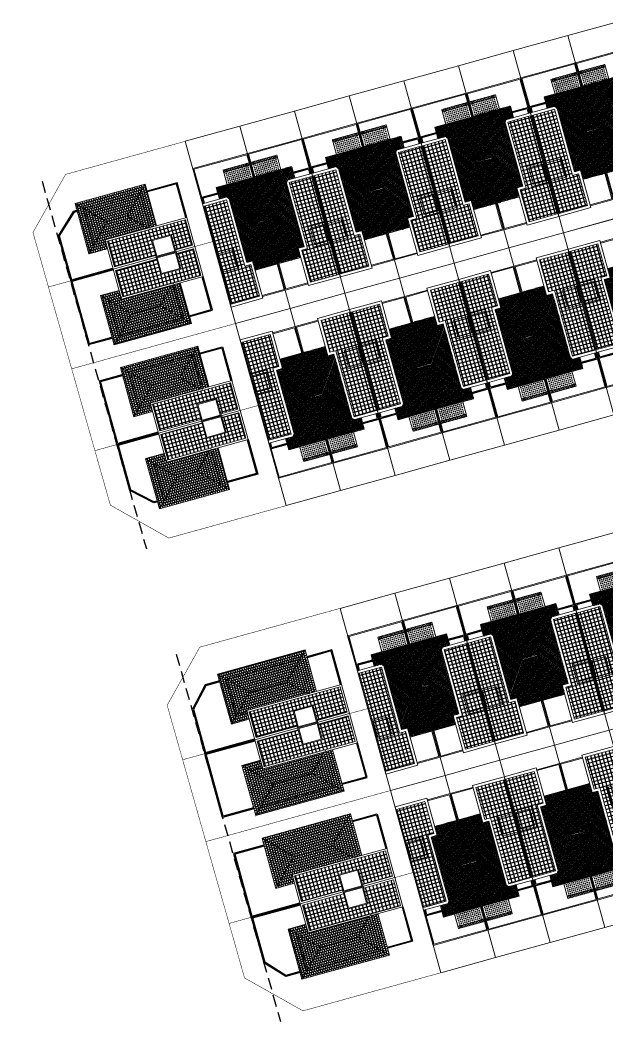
# Model space of a CAD drawing. Header units: metres. Extents: x 568336 to 569219, y 2065964 to 2066430.
# Drawn here: x 568429.6 to 568491.7, y 2066296.3 to 2066402.5 of the extents above; entities that cross this region are included whole.
import ezdxf

# ---------------------------------------------------------------- set-up
doc = ezdxf.new("R2010")
doc.units = ezdxf.units.M
doc.linetypes.add('HIDDEN', pattern=[0.375, 0.25, -0.125])
doc.linetypes.add('HIDDEN2', pattern=[0.1875, 0.125, -0.0625])
for name, color, linetype, lineweight in [('-CONCRETE', 1, 'CONTINUOUS', 35), ('-DIM', 9, 'CONTINUOUS', 13), ('-DOOR', 137, 'CONTINUOUS', 9), ('-HATCH', 8, 'CONTINUOUS', 5), ('-HIDE', 3, 'HIDDEN', 13), ('-LINE1', 7, 'CONTINUOUS', 18)]:
    doc.layers.add(name, color=color, linetype=linetype, lineweight=lineweight)
for name, color, linetype in [('-HATCH CONCRETE', 54, 'CONTINUOUS'), ('-RANH GIOI LO DAT', 12, 'CONTINUOUS'), ('13. NET HATCH', 252, 'CONTINUOUS'), ('RANHGIOI', 2, 'HIDDEN')]:
    doc.layers.add(name, color=color, linetype=linetype)

# ---------------------------------------------------------------- blocks, each defined once
blk = doc.blocks.new('M37-T2')
at = {"layer": '13. NET HATCH'}
h = blk.add_hatch(dxfattribs=at)
h.set_pattern_fill('_USER', color=256, scale=400, double=1, pattern_type=0)
h.set_pattern_definition([(0, (-84513, 0.002), (0, 400), []), (90, (-84513, 0.002), (-400, 2e-14), [])])
h.paths.add_polyline_path([(197623, -1357975), (195923, -1357975), (195923, -1362476), (198723, -1362476), (198723, -1352475), (195923, -1352475), (195923, -1355775), (197623, -1355775)])
h = blk.add_hatch(dxfattribs=at)
h.set_pattern_fill('MAIGO-12', color=256, scale=500, angle=180)
h.set_pattern_definition([(180, (-84663, 0.002), (-125, -250), [200, -50, 200, -50]), (270, (-84637.99, -25), (125, -250), [225, -275]), (225, (-84612.99, 0.002), (-125, -250), [35.35534, -671.75144]), (315, (-84662.99, 0.002), (125, -250), [35.35534, -671.75144])])
h.paths.add_polyline_path([(203473, -1355025), (198923, -1355025), (198923, -1355975), (200723, -1357775)])
h = blk.add_hatch(dxfattribs=at)
h.set_pattern_fill('MAIGO-12', color=256, scale=500, angle=90)
h.set_pattern_definition([(90, (-84513, 150), (-250, 125), [200, -50, 200, -50]), (180, (-84537.99, 125), (-250, -125), [225, -275]), (135, (-84512.99, 100), (-250, 125), [35.35534, -671.75144]), (225, (-84512.99, 150), (-250, -125), [35.35534, -671.75144])])
h.paths.add_polyline_path([(200723, -1361875), (203473, -1364625), (203473, -1355025), (200723, -1357775)])
h = blk.add_hatch(dxfattribs=at)
h.set_pattern_fill('MAIGO-12', color=256, scale=500, angle=270)
h.set_pattern_definition([(270, (-84513, -150), (250, -125), [200, -50, 200, -50]), (0, (-84487.99, -125), (250, 125), [225, -275]), (315, (-84512.99, -100), (250, -125), [35.35534, -671.75144]), (45, (-84512.99, -150), (250, 125), [35.35534, -671.75144])])
h.paths.add_polyline_path([(200723, -1357775), (198923, -1355975), (198923, -1362676), (197973, -1362676), (197973, -1364625), (200723, -1361875)])
h = blk.add_hatch(dxfattribs=at)
h.set_pattern_fill('MAIGO-12', color=256, scale=500)
h.set_pattern_definition([(0, (-84363, 0.002), (125, 250), [200, -50, 200, -50]), (90, (-84387.99, 25), (-125, 250), [225, -275]), (45, (-84412.99, 0.002), (125, 250), [35.35534, -671.75144]), (135, (-84362.99, 0.002), (-125, 250), [35.35534, -671.75144])])
h.paths.add_polyline_path([(200723, -1361875), (197973, -1364625), (203473, -1364625)])
at = {"layer": '-HIDE', "ltscale": 5}
blk.add_lwpolyline([(198723, -1363875), (202723, -1363875), (202723, -1355775), (198723, -1355775)], close=True, dxfattribs=at)
at = {"layer": '-LINE1'}
blk.add_lwpolyline([(195723, -1362676), (198923, -1362676), (198923, -1352275), (195723, -1352275)], close=True, dxfattribs=at)
for points in [[(195923, -1357975), (195923, -1362476), (198723, -1362476), (198723, -1352475), (195923, -1352475), (195923, -1355775)], [(197973, -1362676), (197973, -1364625), (203473, -1364625), (203473, -1355025), (198923, -1355025)], [(198923, -1355975), (200723, -1357775), (203473, -1355025)], [(200723, -1357775), (200723, -1361875)], [(197973, -1364625), (200723, -1361875), (203473, -1364625)]]:
    blk.add_lwpolyline(points, dxfattribs=at)
at = {"layer": '-LINE1', "ltscale": 10}
for points in [[(195723, -1355775), (197623, -1355775), (197623, -1357975), (195723, -1357975)], [(195823, -1355875), (197523, -1355875), (197523, -1357875), (195823, -1357875)]]:
    blk.add_lwpolyline(points, close=True, dxfattribs=at)
at = {"layer": '-RANH GIOI LO DAT', "linetype": 'HIDDEN', "ltscale": 10, "const_width": 50}
blk.add_lwpolyline([(195723, -1350275), (195723, -1370482), (201723, -1370442), (206723, -1365408), (206723, -1350275)], close=True, dxfattribs=at)
at = {"layer": '13. NET HATCH'}
for p, q in [((195723, -1368048), (195723, -1362675)), ((195823, -1367948), (195823, -1362675)), ((202623, -1364625), (202623, -1366161)), ((202723, -1364625), (202723, -1366204)), ((202623, -1366161), (200692, -1367948)), ((202723, -1366204), (200731, -1368048)), ((195723, -1368048), (200731, -1368048)), ((195823, -1367948), (200693, -1367948))]:
    blk.add_line(p, q, dxfattribs=at)
for points in [[(198923, -1352275), (202723, -1352275), (202723, -1355025)], [(198923, -1352375), (202623, -1352375), (202623, -1355025)]]:
    blk.add_lwpolyline(points, dxfattribs=at)
blk = doc.blocks.new('M38-T2')
at = {"layer": '13. NET HATCH'}
h = blk.add_hatch(dxfattribs=at)
h.set_pattern_fill('_USER', color=256, scale=400, double=1, pattern_type=0)
h.set_pattern_definition([(0, (-82538.95, 0.002), (0, 400), []), (90, (-82538.95, 0.002), (-400, 2e-14), [])])
h.paths.add_polyline_path([(204730, -1424671), (203030, -1424671), (203030, -1422471), (204730, -1422471), (204730, -1419171), (201930, -1419171), (201930, -1429172), (204730, -1429172)])
h = blk.add_hatch(dxfattribs=at)
h.set_pattern_fill('MAIGO-12', color=256, scale=500, angle=180)
h.set_pattern_definition([(180, (-82688.95, 0.002), (-125, -250), [200, -50, 200, -50]), (270, (-82663.95, -25), (125, -250), [225, -275]), (225, (-82638.95, 0.002), (-125, -250), [35.35534, -671.75144]), (315, (-82688.95, 0.002), (125, -250), [35.35534, -671.75144])])
h.paths.add_polyline_path([(201730, -1422671), (201730, -1421721), (197180, -1421721), (199930, -1424471)])
h = blk.add_hatch(dxfattribs=at)
h.set_pattern_fill('MAIGO-12', color=256, scale=500, angle=270)
h.set_pattern_definition([(270, (-82538.95, -150), (250, -125), [200, -50, 200, -50]), (0, (-82513.95, -125), (250, 125), [225, -275]), (315, (-82538.95, -100), (250, -125), [35.35534, -671.75144]), (45, (-82538.95, -150), (250, 125), [35.35534, -671.75144])])
h.paths.add_polyline_path([(199930, -1424471), (197180, -1421721), (197180, -1431422), (199930, -1428672)])
h = blk.add_hatch(dxfattribs=at)
h.set_pattern_fill('MAIGO-12', color=256, scale=500, angle=90)
h.set_pattern_definition([(90, (-82538.95, 150), (-250, 125), [200, -50, 200, -50]), (180, (-82563.95, 125), (-250, -125), [225, -275]), (135, (-82538.95, 100), (-250, 125), [35.35534, -671.75144]), (225, (-82538.95, 150), (-250, -125), [35.35534, -671.75144])])
h.paths.add_polyline_path([(201730, -1422671), (199930, -1424471), (199930, -1428672), (202680, -1431422), (202680, -1429372), (201730, -1429372)])
h = blk.add_hatch(dxfattribs=at)
h.set_pattern_fill('MAIGO-12', color=256, scale=500)
h.set_pattern_definition([(0, (-82388.95, 0.002), (125, 250), [200, -50, 200, -50]), (90, (-82413.95, 25), (-125, 250), [225, -275]), (45, (-82438.95, 0.002), (125, 250), [35.35534, -671.75144]), (135, (-82388.95, 0.002), (-125, 250), [35.35534, -671.75144])])
h.paths.add_polyline_path([(199930, -1428672), (197180, -1431422), (202680, -1431422)])
at = {"layer": '-HIDE', "ltscale": 5}
blk.add_lwpolyline([(197930, -1422471), (201930, -1422471), (201930, -1430672), (197930, -1430672)], close=True, dxfattribs=at)
at = {"layer": '-LINE1'}
blk.add_lwpolyline([(201730, -1418971), (204930, -1418971), (204930, -1429372), (201730, -1429372)], close=True, dxfattribs=at)
for points in [[(204730, -1424671), (204730, -1429172), (201930, -1429172), (201930, -1419171), (204730, -1419171), (204730, -1422471)], [(202680, -1429372), (202680, -1431422), (197180, -1431422), (197180, -1421721), (201730, -1421721)], [(197180, -1421721), (199930, -1424471), (201730, -1422671)], [(199930, -1424471), (199930, -1428672)], [(197180, -1431422), (199930, -1428672), (202680, -1431422)]]:
    blk.add_lwpolyline(points, dxfattribs=at)
at = {"layer": '-LINE1', "ltscale": 10}
for points in [[(203030, -1422471), (204930, -1422471), (204930, -1424671), (203030, -1424671)], [(203130, -1422571), (204830, -1422571), (204830, -1424571), (203130, -1424571)]]:
    blk.add_lwpolyline(points, close=True, dxfattribs=at)
at = {"layer": '-RANH GIOI LO DAT', "linetype": 'HIDDEN', "ltscale": 10, "const_width": 50}
blk.add_lwpolyline([(195930, -1416971), (195930, -1437240), (204930, -1437179), (204930, -1416971)], close=True, dxfattribs=at)
at = {"layer": '13. NET HATCH'}
for p, q in [((198030, -1419071), (201730, -1419071)), ((204830, -1434645), (204830, -1429372)), ((204930, -1434745), (204930, -1429372)), ((197930, -1431422), (197930, -1434745)), ((198030, -1431422), (198030, -1434645)), ((197930, -1434745), (204930, -1434745)), ((198030, -1434645), (204831, -1434645))]:
    blk.add_line(p, q, dxfattribs=at)
for points in [[(197930, -1421721), (197930, -1418971), (201730, -1418971)], [(198030, -1421721), (198030, -1419071)]]:
    blk.add_lwpolyline(points, dxfattribs=at)
blk = doc.blocks.new('M39-T2')
at = {"layer": '13. NET HATCH'}
h = blk.add_hatch(dxfattribs=at)
h.set_pattern_fill('_USER', color=256, scale=400, double=1, pattern_type=0)
h.set_pattern_definition([(0, (-84453.8, -0.05), (0, 400), []), (90, (-84453.8, -0.05), (-400, 2e-14), [])])
h.paths.add_polyline_path([(199284, -1490902), (197584, -1490902), (197584, -1495402), (200384, -1495402), (200384, -1485402), (197584, -1485402), (197584, -1488702), (199284, -1488702)])
h = blk.add_hatch(dxfattribs=at)
h.set_pattern_fill('MAIGO-12', color=256, scale=500, angle=180)
h.set_pattern_definition([(180, (-84603.81, -0.05), (-125, -250), [200, -50, 200, -50]), (270, (-84578.81, -25.05), (125, -250), [225, -275]), (225, (-84553.81, -0.055), (-125, -250), [35.35534, -671.75144]), (315, (-84603.81, -0.055), (125, -250), [35.35534, -671.75144])])
h.paths.add_polyline_path([(205134, -1487952), (200584, -1487952), (200584, -1488902), (202384, -1490702)])
h = blk.add_hatch(dxfattribs=at)
h.set_pattern_fill('MAIGO-12', color=256, scale=500, angle=90)
h.set_pattern_definition([(90, (-84453.81, 149.95), (-250, 125), [200, -50, 200, -50]), (180, (-84478.81, 124.95), (-250, -125), [225, -275]), (135, (-84453.81, 99.945), (-250, 125), [35.35534, -671.75144]), (225, (-84453.81, 149.945), (-250, -125), [35.35534, -671.75144])])
h.paths.add_polyline_path([(202384, -1494902), (205134, -1497652), (205134, -1487952), (202384, -1490702)])
h = blk.add_hatch(dxfattribs=at)
h.set_pattern_fill('MAIGO-12', color=256, scale=500, angle=270)
h.set_pattern_definition([(270, (-84453.81, -150.05), (250, -125), [200, -50, 200, -50]), (0, (-84428.81, -125.05), (250, 125), [225, -275]), (315, (-84453.81, -100.055), (250, -125), [35.35534, -671.75144]), (45, (-84453.81, -150.055), (250, 125), [35.35534, -671.75144])])
h.paths.add_polyline_path([(202384, -1490702), (200584, -1488902), (200584, -1495602), (199634, -1495602), (199634, -1497652), (202384, -1494902)])
h = blk.add_hatch(dxfattribs=at)
h.set_pattern_fill('MAIGO-12', color=256, scale=500)
h.set_pattern_definition([(0, (-84303.81, -0.05), (125, 250), [200, -50, 200, -50]), (90, (-84328.81, 24.95), (-125, 250), [225, -275]), (45, (-84353.81, -0.055), (125, 250), [35.35534, -671.75144]), (135, (-84303.81, -0.055), (-125, 250), [35.35534, -671.75144])])
h.paths.add_polyline_path([(202384, -1494902), (199634, -1497652), (205134, -1497652)])
at = {"layer": '-HIDE', "ltscale": 5}
blk.add_lwpolyline([(200384, -1496902), (204384, -1496902), (204384, -1488702), (200384, -1488702)], close=True, dxfattribs=at)
at = {"layer": '-LINE1'}
blk.add_lwpolyline([(197384, -1495602), (200584, -1495602), (200584, -1485202), (197384, -1485202)], close=True, dxfattribs=at)
for points in [[(197584, -1490902), (197584, -1495402), (200384, -1495402), (200384, -1485402), (197584, -1485402), (197584, -1488702)], [(199634, -1495602), (199634, -1497652), (205134, -1497652), (205134, -1487952), (200584, -1487952)], [(205134, -1487952), (202384, -1490702), (200584, -1488902)], [(202384, -1490702), (202384, -1494902)], [(205134, -1497652), (202384, -1494902), (199634, -1497652)]]:
    blk.add_lwpolyline(points, dxfattribs=at)
at = {"layer": '-LINE1', "ltscale": 10}
for points in [[(197384, -1488702), (199284, -1488702), (199284, -1490902), (197384, -1490902)], [(197484, -1488802), (199184, -1488802), (199184, -1490802), (197484, -1490802)]]:
    blk.add_lwpolyline(points, close=True, dxfattribs=at)
at = {"layer": '-RANH GIOI LO DAT', "linetype": 'HIDDEN', "ltscale": 10, "const_width": 50}
blk.add_lwpolyline([(197384, -1483202), (197384, -1503531), (206384, -1503470), (206384, -1483202)], close=True, dxfattribs=at)
at = {"layer": '13. NET HATCH'}
for p, q in [((204284, -1485302), (200584, -1485302)), ((197384, -1501083), (197384, -1495602)), ((197484, -1500983), (197484, -1495602)), ((204284, -1497652), (204284, -1500984)), ((204384, -1497652), (204384, -1501083)), ((204384, -1501083), (197384, -1501083)), ((204285, -1500983), (197484, -1500983))]:
    blk.add_line(p, q, dxfattribs=at)
for points in [[(204384, -1487952), (204384, -1485202), (200584, -1485202)], [(204284, -1487952), (204284, -1485302)]]:
    blk.add_lwpolyline(points, dxfattribs=at)
blk = doc.blocks.new('M40-T2')
at = {"layer": '13. NET HATCH'}
h = blk.add_hatch(dxfattribs=at)
h.set_pattern_fill('_USER', color=256, scale=400, double=1, pattern_type=0)
h.set_pattern_definition([(0, (-80219.54, 0.002), (0, 400), []), (90, (-80219.54, 0.002), (-400, 2e-14), [])])
h.paths.add_polyline_path([(205354, -1557706), (203654, -1557706), (203654, -1555506), (205354, -1555506), (205354, -1552206), (202554, -1552206), (202554, -1562206), (205354, -1562206)])
h = blk.add_hatch(dxfattribs=at)
h.set_pattern_fill('MAIGO-12', color=256, scale=500, angle=270)
h.set_pattern_definition([(270, (-80219.54, -150), (250, -125), [200, -50, 200, -50]), (0, (-80194.54, -125), (250, 125), [225, -275]), (315, (-80219.54, -100), (250, -125), [35.35534, -671.751442]), (45, (-80219.54, -150), (250, 125), [35.35534, -671.751442])])
h.paths.add_polyline_path([(200554, -1557506), (197804, -1554756), (197804, -1564356), (200554, -1561606)])
h = blk.add_hatch(dxfattribs=at)
h.set_pattern_fill('MAIGO-12', color=256, scale=500, angle=180)
h.set_pattern_definition([(180, (-80369.54, 0.002), (-125, -250), [200, -50, 200, -50]), (270, (-80344.54, -25), (125, -250), [225, -275]), (225, (-80319.54, 0.002), (-125, -250), [35.35534, -671.751442]), (315, (-80369.54, 0.002), (125, -250), [35.35534, -671.751442])])
h.paths.add_polyline_path([(202354, -1555706), (202354, -1554756), (197804, -1554756), (200554, -1557506)])
h = blk.add_hatch(dxfattribs=at)
h.set_pattern_fill('MAIGO-12', color=256, scale=500, angle=90)
h.set_pattern_definition([(90, (-80219.54, 150), (-250, 125), [200, -50, 200, -50]), (180, (-80244.54, 125), (-250, -125), [225, -275]), (135, (-80219.54, 100), (-250, 125), [35.35534, -671.751442]), (225, (-80219.54, 150), (-250, -125), [35.35534, -671.751442])])
h.paths.add_polyline_path([(202354, -1555706), (200554, -1557506), (200554, -1561606), (203304, -1564356), (203304, -1562406), (202354, -1562406)])
h = blk.add_hatch(dxfattribs=at)
h.set_pattern_fill('MAIGO-12', color=256, scale=500)
h.set_pattern_definition([(0, (-80069.54, 0.002), (125, 250), [200, -50, 200, -50]), (90, (-80094.54, 25), (-125, 250), [225, -275]), (45, (-80119.54, 0.002), (125, 250), [35.35534, -671.751442]), (135, (-80069.54, 0.002), (-125, 250), [35.35534, -671.751442])])
h.paths.add_polyline_path([(197804, -1564356), (203304, -1564356), (200554, -1561606)])
at = {"layer": '-HIDE', "ltscale": 5}
blk.add_lwpolyline([(198554, -1555506), (202554, -1555506), (202554, -1563606), (198554, -1563606)], close=True, dxfattribs=at)
at = {"layer": '-LINE1'}
blk.add_lwpolyline([(202354, -1552006), (205554, -1552006), (205554, -1562406), (202354, -1562406)], close=True, dxfattribs=at)
for points in [[(205354, -1557706), (205354, -1562206), (202554, -1562206), (202554, -1552206), (205354, -1552206), (205354, -1555506)], [(203304, -1562406), (203304, -1564356), (197804, -1564356), (197804, -1554756), (202354, -1554756)], [(197804, -1554756), (200554, -1557506), (202354, -1555706)], [(200554, -1557506), (200554, -1561606)], [(197804, -1564356), (200554, -1561606), (203304, -1564356)]]:
    blk.add_lwpolyline(points, dxfattribs=at)
at = {"layer": '-LINE1', "ltscale": 10}
for points in [[(203654, -1555506), (205554, -1555506), (205554, -1557706), (203654, -1557706)], [(203754, -1555606), (205454, -1555606), (205454, -1557606), (203754, -1557606)]]:
    blk.add_lwpolyline(points, close=True, dxfattribs=at)
at = {"layer": '-RANH GIOI LO DAT', "linetype": 'HIDDEN', "ltscale": 10, "const_width": 50}
blk.add_lwpolyline([(194554, -1550006), (194554, -1565410), (199554, -1570376), (205554, -1570335), (205554, -1550006)], close=True, dxfattribs=at)
at = {"layer": '13. NET HATCH'}
for p, q in [((205454, -1567788), (205454, -1562406)), ((205554, -1567888), (205554, -1562406)), ((198554, -1564356), (198554, -1565935)), ((198654, -1564356), (198654, -1565891)), ((198554, -1565935), (200663, -1567888)), ((198654, -1565891), (200703, -1567788)), ((200663, -1567888), (205554, -1567888)), ((200703, -1567788), (205455, -1567788))]:
    blk.add_line(p, q, dxfattribs=at)
for points in [[(202354, -1552006), (198554, -1552006), (198554, -1554756)], [(202354, -1552106), (198654, -1552106), (198654, -1554756)]]:
    blk.add_lwpolyline(points, dxfattribs=at)
blk = doc.blocks.new('M41-T2')
at = {"layer": '13. NET HATCH'}
h = blk.add_hatch(dxfattribs=at)
h.set_pattern_fill('_USER', color=256, scale=400, double=1, pattern_type=0)
h.set_pattern_definition([(0, (-89291.43, -2e-06), (0, 400), []), (90, (-89291.43, -2e-06), (-400, 2e-14), [])])
h.paths.add_polyline_path([(194465, -1621915), (194465, -1626415), (197265, -1626415), (197265, -1617865), (194465, -1617865), (194465, -1619715), (196165, -1619715), (196165, -1621915)])
h = blk.add_hatch(dxfattribs=at)
h.set_pattern_fill('MAIGO-12', color=256, scale=500, angle=180)
h.set_pattern_definition([(180, (-89441.43, -2e-06), (-125, -250), [200, -50, 200, -50]), (270, (-89416.43, -25), (125, -250), [225, -275]), (225, (-89391.43, -2e-06), (-125, -250), [35.35534, -671.751442]), (315, (-89441.43, -2e-06), (125, -250), [35.35534, -671.751442])])
h.paths.add_polyline_path([(202015, -1620965), (197465, -1620965), (197465, -1621915), (199265, -1623715)])
h = blk.add_hatch(dxfattribs=at)
h.set_pattern_fill('MAIGO-12', color=256, scale=500, angle=90)
h.set_pattern_definition([(90, (-89291.43, 150), (-250, 125), [200, -50, 200, -50]), (180, (-89316.43, 125), (-250, -125), [225, -275]), (135, (-89291.43, 100), (-250, 125), [35.35534, -671.751442]), (225, (-89291.43, 150), (-250, -125), [35.35534, -671.751442])])
h.paths.add_polyline_path([(202015, -1620965), (199265, -1623715), (199265, -1625915), (202015, -1628665)])
h = blk.add_hatch(dxfattribs=at)
h.set_pattern_fill('MAIGO-12', color=256, scale=500, angle=270)
h.set_pattern_definition([(270, (-89291.43, -150), (250, -125), [200, -50, 200, -50]), (0, (-89266.43, -125), (250, 125), [225, -275]), (315, (-89291.43, -100), (250, -125), [35.35534, -671.751442]), (45, (-89291.43, -150), (250, 125), [35.35534, -671.751442])])
h.paths.add_polyline_path([(199265, -1623715), (197465, -1621915), (197465, -1626615), (196515, -1626615), (196515, -1628665), (199265, -1625915)])
h = blk.add_hatch(dxfattribs=at)
h.set_pattern_fill('MAIGO-12', color=256, scale=500)
h.set_pattern_definition([(0, (-89141.43, -2e-06), (125, 250), [200, -50, 200, -50]), (90, (-89166.43, 25), (-125, 250), [225, -275]), (45, (-89191.43, -2e-06), (125, 250), [35.35534, -671.751442]), (135, (-89141.43, -2e-06), (-125, 250), [35.35534, -671.751442])])
h.paths.add_polyline_path([(199265, -1625915), (196515, -1628665), (202015, -1628665)])
at = {"layer": '-HIDE', "ltscale": 5}
blk.add_lwpolyline([(197265, -1627915), (201265, -1627915), (201265, -1621715), (197265, -1621715)], close=True, dxfattribs=at)
at = {"layer": '-LINE1'}
blk.add_lwpolyline([(194265, -1626615), (197465, -1626615), (197465, -1617665), (194265, -1617665)], close=True, dxfattribs=at)
for points in [[(194465, -1621915), (194465, -1626415), (197265, -1626415), (197265, -1617865), (194465, -1617865), (194465, -1619715)], [(196515, -1626615), (196515, -1628665), (202015, -1628665), (202015, -1620965), (197465, -1620965)], [(202015, -1620965), (199265, -1623715), (197465, -1621915)], [(199265, -1623715), (199265, -1625915)], [(202015, -1628665), (199265, -1625915), (196515, -1628665)]]:
    blk.add_lwpolyline(points, dxfattribs=at)
at = {"layer": '-LINE1', "ltscale": 10}
for points in [[(194265, -1619715), (196165, -1619715), (196165, -1621915), (194265, -1621915)], [(194365, -1619815), (196065, -1619815), (196065, -1621815), (194365, -1621815)]]:
    blk.add_lwpolyline(points, close=True, dxfattribs=at)
at = {"layer": '-RANH GIOI LO DAT', "linetype": 'HIDDEN', "ltscale": 10, "const_width": 50}
blk.add_lwpolyline([(194265, -1615665), (194265, -1633605), (200265, -1633564), (205265, -1628530), (205265, -1615665)], close=True, dxfattribs=at)
at = {"layer": '13. NET HATCH'}
for p, q in [((194265, -1631172), (194265, -1626615)), ((194365, -1631072), (194365, -1626615)), ((201159, -1629034), (199272, -1631073)), ((201259, -1629074), (199316, -1631172)), ((201159, -1628665), (201159, -1629034)), ((201259, -1628665), (201259, -1629074)), ((199316, -1631172), (194265, -1631172)), ((194365, -1631072), (199273, -1631072))]:
    blk.add_line(p, q, dxfattribs=at)
for points in [[(197465, -1617665), (201265, -1617665), (201265, -1620965)], [(197465, -1617765), (201165, -1617765), (201165, -1620965)]]:
    blk.add_lwpolyline(points, dxfattribs=at)
blk = doc.blocks.new('M42-T2')
at = {"layer": '13. NET HATCH'}
h = blk.add_hatch(dxfattribs=at)
h.set_pattern_fill('_USER', color=256, scale=400, double=1, pattern_type=0)
h.set_pattern_definition([(0, (-85882, -0.003), (0, 400), []), (90, (-85882, -0.003), (-400, 2e-14), [])])
h.paths.add_polyline_path([(202351, -1688569), (202351, -1686369), (204051, -1686369), (204051, -1684519), (201151, -1684519), (201151, -1693069), (204051, -1693069), (204051, -1688569)])
h = blk.add_hatch(dxfattribs=at)
h.set_pattern_fill('MAIGO-12', color=256, scale=500, angle=180)
h.set_pattern_definition([(180, (-86032.02, -0.003), (-125, -250), [200, -50, 200, -50]), (270, (-86007.02, -25), (125, -250), [225, -275]), (225, (-85982.02, -0.003), (-125, -250), [35.35534, -671.751442]), (315, (-86032.02, -0.003), (125, -250), [35.35534, -671.751442])])
h.paths.add_polyline_path([(200951, -1687769), (200951, -1686819), (196501, -1686819), (199201, -1689519)])
h = blk.add_hatch(dxfattribs=at)
h.set_pattern_fill('MAIGO-12', color=256, scale=500, angle=270)
h.set_pattern_definition([(270, (-85882.02, -150), (250, -125), [200, -50, 200, -50]), (0, (-85857.02, -125), (250, 125), [225, -275]), (315, (-85882.02, -100), (250, -125), [35.35534, -671.751442]), (45, (-85882.02, -150), (250, 125), [35.35534, -671.751442])])
h.paths.add_polyline_path([(199201, -1689519), (196501, -1686819), (196501, -1695319), (199201, -1692619)])
h = blk.add_hatch(dxfattribs=at)
h.set_pattern_fill('MAIGO-12', color=256, scale=500, angle=90)
h.set_pattern_definition([(90, (-85882.02, 150), (-250, 125), [200, -50, 200, -50]), (180, (-85907.02, 125), (-250, -125), [225, -275]), (135, (-85882.02, 100), (-250, 125), [35.35534, -671.751442]), (225, (-85882.02, 150), (-250, -125), [35.35534, -671.751442])])
h.paths.add_polyline_path([(200951, -1687769), (199201, -1689519), (199201, -1692619), (201901, -1695319), (201901, -1693269), (200951, -1693269)])
h = blk.add_hatch(dxfattribs=at)
h.set_pattern_fill('MAIGO-12', color=256, scale=500)
h.set_pattern_definition([(0, (-85732.02, -0.003), (125, 250), [200, -50, 200, -50]), (90, (-85757.02, 25), (-125, 250), [225, -275]), (45, (-85782.02, -0.003), (125, 250), [35.35534, -671.751442]), (135, (-85732.02, -0.003), (-125, 250), [35.35534, -671.751442])])
h.paths.add_polyline_path([(199201, -1692619), (196501, -1695319), (201901, -1695319)])
at = {"layer": '-HIDE', "ltscale": 5}
blk.add_lwpolyline([(197251, -1687569), (201151, -1687569), (201151, -1694569), (197251, -1694569)], close=True, dxfattribs=at)
at = {"layer": '-LINE1'}
blk.add_lwpolyline([(200951, -1684319), (204251, -1684319), (204251, -1693269), (200951, -1693269)], close=True, dxfattribs=at)
for points in [[(204051, -1688569), (204051, -1693069), (201151, -1693069), (201151, -1684519), (204051, -1684519), (204051, -1686369)], [(201901, -1693269), (201901, -1695319), (196501, -1695319), (196501, -1686819), (200951, -1686819)], [(200951, -1687769), (199201, -1689519), (196501, -1686819)], [(199201, -1689519), (199201, -1692619)], [(201901, -1695319), (199201, -1692619), (196501, -1695319)]]:
    blk.add_lwpolyline(points, dxfattribs=at)
at = {"layer": '-LINE1', "ltscale": 10}
for points in [[(202351, -1686369), (204252, -1686369), (204252, -1688569), (202351, -1688569)], [(202451, -1686469), (204152, -1686469), (204152, -1688469), (202451, -1688469)]]:
    blk.add_lwpolyline(points, close=True, dxfattribs=at)
at = {"layer": '-RANH GIOI LO DAT', "linetype": 'HIDDEN', "ltscale": 10, "const_width": 50}
blk.add_lwpolyline([(195251, -1682317), (195251, -1700318), (204251, -1700257), (204251, -1682317)], close=True, dxfattribs=at)
at = {"layer": '13. NET HATCH'}
for p, q in [((197251, -1686819), (197251, -1684319)), ((197251, -1684319), (200951, -1684319)), ((197351, -1686819), (197351, -1684419)), ((197351, -1684419), (200951, -1684419)), ((204151, -1693269), (204151, -1697722)), ((204251, -1693269), (204251, -1697822)), ((197251, -1697823), (197251, -1695319)), ((197351, -1697723), (197351, -1695319)), ((204251, -1697822), (197251, -1697823)), ((204152, -1697722), (197351, -1697723))]:
    blk.add_line(p, q, dxfattribs=at)
blk = doc.blocks.new('M43-T2')
at = {"layer": '13. NET HATCH'}
h = blk.add_hatch(dxfattribs=at)
h.set_pattern_fill('_USER', color=256, scale=400, double=1, pattern_type=0)
h.set_pattern_definition([(0, (-86429, -2e-10), (0, 400), []), (90, (-86429, -2e-10), (-400, 2e-14), [])])
h.paths.add_polyline_path([(194932, -1754507), (194932, -1759007), (197832, -1759007), (197832, -1750457), (194932, -1750457), (194932, -1752307), (196632, -1752307), (196632, -1754507)])
h = blk.add_hatch(dxfattribs=at)
h.set_pattern_fill('MAIGO-12', color=256, scale=500, angle=180)
h.set_pattern_definition([(180, (-86579, -2e-10), (-125, -250), [200, -50, 200, -50]), (270, (-86554.01, -25), (125, -250), [225, -275]), (225, (-86529.01, -2e-10), (-125, -250), [35.35534, -671.751442]), (315, (-86579.01, -2e-10), (125, -250), [35.35534, -671.751442])])
h.paths.add_polyline_path([(202482, -1752757), (198032, -1752757), (198032, -1753707), (199782, -1755457)])
h = blk.add_hatch(dxfattribs=at)
h.set_pattern_fill('MAIGO-12', color=256, scale=500, angle=90)
h.set_pattern_definition([(90, (-86429, 150), (-250, 125), [200, -50, 200, -50]), (180, (-86454.01, 125), (-250, -125), [225, -275]), (135, (-86429.01, 100), (-250, 125), [35.35534, -671.751442]), (225, (-86429.01, 150), (-250, -125), [35.35534, -671.751442])])
h.paths.add_polyline_path([(199782, -1758557), (202482, -1761257), (202482, -1752757), (199782, -1755457)])
h = blk.add_hatch(dxfattribs=at)
h.set_pattern_fill('MAIGO-12', color=256, scale=500, angle=270)
h.set_pattern_definition([(270, (-86429, -150), (250, -125), [200, -50, 200, -50]), (0, (-86404.01, -125), (250, 125), [225, -275]), (315, (-86429.01, -100), (250, -125), [35.35534, -671.751442]), (45, (-86429.01, -150), (250, 125), [35.35534, -671.751442])])
h.paths.add_polyline_path([(199782, -1755457), (198032, -1753707), (198032, -1759207), (197082, -1759207), (197082, -1761257), (199782, -1758557)])
h = blk.add_hatch(dxfattribs=at)
h.set_pattern_fill('MAIGO-12', color=256, scale=500)
h.set_pattern_definition([(0, (-86279, -2e-10), (125, 250), [200, -50, 200, -50]), (90, (-86304.01, 25), (-125, 250), [225, -275]), (45, (-86329.01, -2e-10), (125, 250), [35.35534, -671.751442]), (135, (-86279.01, -2e-10), (-125, 250), [35.35534, -671.751442])])
h.paths.add_polyline_path([(202482, -1761257), (199782, -1758557), (197082, -1761257)])
at = {"layer": '-HIDE', "ltscale": 5}
blk.add_lwpolyline([(197832, -1760507), (201732, -1760507), (201732, -1753507), (197832, -1753507)], close=True, dxfattribs=at)
at = {"layer": '-LINE1'}
blk.add_lwpolyline([(194732, -1759207), (198032, -1759207), (198032, -1750257), (194732, -1750257)], close=True, dxfattribs=at)
for points in [[(194932, -1754507), (194932, -1759007), (197832, -1759007), (197832, -1750457), (194932, -1750457), (194932, -1752307)], [(197082, -1759207), (197082, -1761257), (202482, -1761257), (202482, -1752757), (198032, -1752757)], [(198032, -1753707), (199782, -1755457), (202482, -1752757)], [(199782, -1755457), (199782, -1758557)], [(197082, -1761257), (199782, -1758557), (202482, -1761257)]]:
    blk.add_lwpolyline(points, dxfattribs=at)
at = {"layer": '-LINE1', "ltscale": 10}
for points in [[(194732, -1752307), (196632, -1752307), (196632, -1754507), (194732, -1754507)], [(194832, -1752407), (196532, -1752407), (196532, -1754407), (194832, -1754407)]]:
    blk.add_lwpolyline(points, close=True, dxfattribs=at)
at = {"layer": '-RANH GIOI LO DAT', "linetype": 'HIDDEN', "ltscale": 10, "const_width": 50}
blk.add_lwpolyline([(194732, -1748257), (194732, -1766318), (203732, -1766257), (203732, -1748257)], close=True, dxfattribs=at)
at = {"layer": '13. NET HATCH'}
for p, q in [((201732, -1750257), (198032, -1750257)), ((201632, -1750357), (198032, -1750357)), ((201632, -1752757), (201632, -1750357)), ((201732, -1752757), (201732, -1750257)), ((194732, -1759207), (194732, -1763871)), ((194832, -1759207), (194832, -1763769)), ((201632, -1763772), (201632, -1761257)), ((201732, -1763871), (201732, -1761257)), ((194732, -1763869), (201732, -1763871)), ((194832, -1763769), (201633, -1763771))]:
    blk.add_line(p, q, dxfattribs=at)
blk = doc.blocks.new('M44-T2')
at = {"layer": '13. NET HATCH'}
h = blk.add_hatch(dxfattribs=at)
h.set_pattern_fill('_USER', color=256, scale=400, double=1, pattern_type=0)
h.set_pattern_definition([(0, (-82581.34, 5e-09), (0, 400), []), (90, (-82581.34, 5e-09), (-400, 2e-14), [])])
h.paths.add_polyline_path([(201172, -1821902), (201172, -1819702), (202872, -1819702), (202872, -1817852), (200071, -1817852), (200071, -1826402), (202872, -1826402), (202872, -1821902)])
h = blk.add_hatch(dxfattribs=at)
h.set_pattern_fill('MAIGO-12', color=256, scale=500, angle=180)
h.set_pattern_definition([(180, (-82731.34, 5e-09), (-125, -250), [200, -50, 200, -50]), (270, (-82706.34, -25), (125, -250), [225, -275]), (225, (-82681.34, 5e-09), (-125, -250), [35.35534, -671.751442]), (315, (-82731.34, 5e-09), (125, -250), [35.35534, -671.751442])])
h.paths.add_polyline_path([(198071, -1823702), (199871, -1821902), (199871, -1820952), (195322, -1820952)])
h = blk.add_hatch(dxfattribs=at)
h.set_pattern_fill('MAIGO-12', color=256, scale=500, angle=270)
h.set_pattern_definition([(270, (-82581.34, -150), (250, -125), [200, -50, 200, -50]), (0, (-82556.34, -125), (250, 125), [225, -275]), (315, (-82581.34, -100), (250, -125), [35.35534, -671.751442]), (45, (-82581.34, -150), (250, 125), [35.35534, -671.751442])])
h.paths.add_polyline_path([(198071, -1823702), (195322, -1820952), (195322, -1828652), (198071, -1825902)])
h = blk.add_hatch(dxfattribs=at)
h.set_pattern_fill('MAIGO-12', color=256, scale=500, angle=90)
h.set_pattern_definition([(90, (-82581.34, 150), (-250, 125), [200, -50, 200, -50]), (180, (-82606.34, 125), (-250, -125), [225, -275]), (135, (-82581.34, 100), (-250, 125), [35.35534, -671.751442]), (225, (-82581.34, 150), (-250, -125), [35.35534, -671.751442])])
h.paths.add_polyline_path([(200821, -1828652), (200821, -1826602), (199871, -1826602), (199871, -1821902), (198071, -1823702), (198071, -1825902)])
h = blk.add_hatch(dxfattribs=at)
h.set_pattern_fill('MAIGO-12', color=256, scale=500)
h.set_pattern_definition([(0, (-82431.34, 5e-09), (125, 250), [200, -50, 200, -50]), (90, (-82456.34, 25), (-125, 250), [225, -275]), (45, (-82481.34, 5e-09), (125, 250), [35.35534, -671.751442]), (135, (-82431.34, 5e-09), (-125, 250), [35.35534, -671.751442])])
h.paths.add_polyline_path([(198071, -1825902), (195322, -1828652), (200821, -1828652)])
at = {"layer": '-HIDE', "ltscale": 5}
blk.add_lwpolyline([(200071, -1827902), (196072, -1827902), (196072, -1821702), (200071, -1821702)], close=True, dxfattribs=at)
at = {"layer": '-LINE1'}
blk.add_lwpolyline([(203072, -1826602), (199871, -1826602), (199871, -1817652), (203072, -1817652)], close=True, dxfattribs=at)
for points in [[(202872, -1821902), (202872, -1826402), (200071, -1826402), (200071, -1817852), (202872, -1817852), (202872, -1819702)], [(200821, -1826602), (200821, -1828652), (195322, -1828652), (195322, -1820952), (199871, -1820952)], [(199871, -1821902), (198071, -1823702), (195322, -1820952)], [(198071, -1823702), (198071, -1825902)], [(200821, -1828652), (198071, -1825902), (195322, -1828652)]]:
    blk.add_lwpolyline(points, dxfattribs=at)
at = {"layer": '-LINE1', "ltscale": 10}
for points in [[(201172, -1819702), (203072, -1819702), (203072, -1821902), (201172, -1821902)], [(201272, -1819802), (202972, -1819802), (202972, -1821802), (201272, -1821802)]]:
    blk.add_lwpolyline(points, close=True, dxfattribs=at)
at = {"layer": '-RANH GIOI LO DAT', "linetype": 'HIDDEN', "ltscale": 10, "const_width": 50}
blk.add_lwpolyline([(192072, -1815652), (192072, -1828788), (197071, -1833754), (203072, -1833713), (203072, -1815652)], close=True, dxfattribs=at)
at = {"layer": '13. NET HATCH'}
for p, q in [((202972, -1831166), (202972, -1826602)), ((203072, -1831266), (203072, -1826602)), ((196078, -1828652), (196078, -1829060)), ((196178, -1828652), (196178, -1829021)), ((196178, -1829021), (198163, -1831166)), ((196078, -1829060), (198119, -1831266)), ((198119, -1831266), (203072, -1831266)), ((198163, -1831166), (202972, -1831166))]:
    blk.add_line(p, q, dxfattribs=at)
for points in [[(199871, -1817652), (196072, -1817652), (196072, -1820952)], [(199871, -1817752), (196172, -1817752), (196172, -1820952)]]:
    blk.add_lwpolyline(points, dxfattribs=at)
blk = doc.blocks.new('M1-T2')
at = {"layer": '13. NET HATCH'}
h = blk.add_hatch(dxfattribs=at)
h.set_pattern_fill('_USER', color=256, scale=400, double=1, pattern_type=0)
h.set_pattern_definition([(0, (-72019.7, 268497.24), (0, 400), []), (90, (-72019.7, 268497.24), (-400, 2e-14), [])])
h.paths.add_polyline_path([(194782, 48852), (191682, 48852), (191682, 38102), (194132, 38102), (194131, 45352), (194782, 45352)])
h = blk.add_hatch(dxfattribs=at)
h.set_pattern_fill('MAIGO-12', color=256, scale=300)
h.set_pattern_definition([(0, (-71937.98, 277997.69), (75, 150), [120, -30, 120, -30]), (90, (-71952.98, 278012.69), (-75, 150), [135, -165]), (45, (-71967.98, 277997.69), (75, 150), [21.213203, -403.050865]), (135, (-71937.98, 277997.69), (-75, 150), [21.213203, -403.050865])])
h.paths.add_polyline_path([(197582, 41353), (196808, 41353), (194431, 44721), (194431, 45052), (195082, 45052), (195082, 46052), (197582, 46052)])
h = blk.add_hatch(dxfattribs=at)
h.set_pattern_fill('MAIGO-12', color=256, scale=300, angle=-90)
h.set_pattern_definition([(270, (426586.06, 307889.96), (150, -75), [120, -30, 120, -30]), (360, (426601.06, 307904.96), (150, 75), [135, -165]), (315, (426586.06, 307919.96), (150, -75), [21.213203, -403.050865]), (45, (426586.06, 307889.96), (150, 75), [21.213203, -403.050865])])
h.paths.add_polyline_path([(196720, 41303), (194431, 44548), (194432, 38058)])
h = blk.add_hatch(dxfattribs=at)
h.set_pattern_fill('MAIGO-12', color=256, scale=300)
h.set_pattern_definition([(0, (-71937.98, 268648.89), (75, 150), [120, -30, 120, -30]), (90, (-71952.98, 268663.89), (-75, 150), [135, -165]), (45, (-71967.98, 268648.89), (75, 150), [21.213203, -403.050865]), (135, (-71937.98, 268648.89), (-75, 150), [21.213203, -403.050865])])
h.paths.add_polyline_path([(197582, 41253), (196808, 41253), (193494, 36554), (197582, 36554)])
h = blk.add_hatch(dxfattribs=at)
h.set_pattern_fill('MAIGO-12', color=256, scale=300, angle=-90)
h.set_pattern_definition([(270, (425567.87, 306464.43), (150, -75), [120, -30, 120, -30]), (360, (425582.87, 306479.43), (150, 75), [135, -165]), (315, (425567.87, 306494.43), (150, -75), [21.213203, -403.050865]), (45, (425567.87, 306464.43), (150, 75), [21.213203, -403.050865])])
h.paths.add_polyline_path([(194252, 37802), (193432, 37802), (193432, 36640)])
at = {"layer": '-CONCRETE', "color": 1, "linetype": 'HIDDEN', "ltscale": 10, "const_width": 50}
blk.add_lwpolyline([(191582, 50952), (197582, 50952), (197582, 30952), (191582, 30952)], close=True, dxfattribs=at)
at = {"layer": '-DIM'}
for points in [[(191582, 45352), (193482, 45352), (193482, 43152), (191582, 43152)], [(191782, 45152), (193282, 45152), (193282, 43352), (191782, 43352)]]:
    blk.add_lwpolyline(points, close=True, dxfattribs=at)
at = {"layer": '-DOOR'}
for p, q in [((191582, 33952), (191582, 37802)), ((191682, 37802), (191682, 34153)), ((197482, 36554), (197482, 34151)), ((197582, 36554), (197582, 33951))]:
    blk.add_line(p, q, dxfattribs=at)
at = {"layer": '-HATCH'}
for p, q in [((195082, 48952), (197582, 48952)), ((197582, 48952), (197582, 46052)), ((197482, 48852), (197482, 46052)), ((197582, 33951), (191582, 33952))]:
    blk.add_line(p, q, dxfattribs=at)
at = {"layer": '-HATCH', "linetype": 'HIDDEN'}
for p, q in [((194832, 34950), (194832, 37150)), ((194882, 34950), (194882, 37150)), ((195032, 34950), (195032, 37150)), ((195082, 34950), (195082, 37150)), ((195082, 34950), (195082, 37150)), ((195082, 34950), (195082, 37150)), ((195082, 34950), (195082, 37150)), ((195232, 34950), (195232, 37150)), ((195282, 34950), (195282, 37150)), ((195432, 34950), (195432, 37150)), ((195482, 34950), (195482, 37150)), ((195632, 34950), (195632, 37150)), ((195682, 34950), (195682, 37150)), ((195832, 34950), (195832, 37150)), ((195882, 34950), (195882, 37150)), ((196032, 34950), (196032, 37150)), ((196082, 34950), (196082, 37150)), ((196232, 34950), (196232, 37150)), ((196282, 34950), (196282, 37150)), ((196432, 34950), (196432, 37150)), ((196482, 34950), (196482, 37150)), ((196632, 34950), (196632, 37150)), ((196682, 34950), (196682, 37150)), ((196832, 34950), (196832, 37150)), ((196882, 34950), (196882, 37150)), ((197032, 34950), (197032, 37150)), ((197082, 34950), (197082, 37150)), ((197232, 34950), (197232, 37150)), ((197282, 34950), (197282, 37150))]:
    blk.add_line(p, q, dxfattribs=at)
at = {"layer": '-HATCH'}
for points in [[(197482, 48852), (195082, 48852)], [(191682, 37154), (193432, 37154)], [(194632, 36554), (194632, 34950), (197482, 34950), (197481, 34052), (191682, 34052), (191682, 37154)]]:
    blk.add_lwpolyline(points, dxfattribs=at)
at = {"layer": '-HATCH', "linetype": 'HIDDEN'}
blk.add_lwpolyline([(194632, 37150), (197482, 37150), (197482, 34950), (194632, 34950)], close=True, dxfattribs=at)
for points in [[(194832, 35100), (194632, 35100), (194632, 35180), (194832, 35180)], [(194757, 35180), (194757, 35240), (194832, 35240)], [(194832, 35040), (194757, 35040), (194757, 35100)], [(194882, 35240), (194957, 35240), (194957, 35180)], [(194882, 35180), (195032, 35180)], [(195032, 35100), (194882, 35100)], [(194957, 35100), (194957, 35040), (194882, 35040)], [(195082, 35180), (195082, 35180)], [(195082, 35180), (195082, 35180)], [(195082, 35180), (195232, 35180)], [(195232, 35100), (195082, 35100)], [(195082, 35100), (195082, 35100)], [(195082, 35100), (195082, 35100)], [(195282, 35180), (195432, 35180)], [(195432, 35100), (195282, 35100)], [(195482, 35180), (195632, 35180)], [(195632, 35100), (195482, 35100)], [(195682, 35180), (195832, 35180)], [(195832, 35100), (195682, 35100)], [(195882, 35180), (196032, 35180)], [(196032, 35100), (195882, 35100)], [(196082, 35180), (196232, 35180)], [(196232, 35100), (196082, 35100)], [(196282, 35180), (196432, 35180)], [(196432, 35100), (196282, 35100)], [(196482, 35180), (196632, 35180)], [(196632, 35100), (196482, 35100)], [(196682, 35180), (196832, 35180)], [(196832, 35100), (196682, 35100)], [(196882, 35180), (197032, 35180)], [(197032, 35100), (196882, 35100)], [(197082, 35180), (197232, 35180)], [(197232, 35100), (197082, 35100)], [(197232, 35240), (197157, 35240), (197157, 35180)], [(197157, 35100), (197157, 35040), (197232, 35040)], [(197357, 35180), (197357, 35240), (197282, 35240)], [(197282, 35180), (197482, 35180), (197482, 35100), (197282, 35100)], [(197282, 35040), (197357, 35040), (197357, 35100)]]:
    blk.add_lwpolyline(points, dxfattribs=at)
at = {"layer": '-HATCH CONCRETE', "color": 251}
for p, q in [((191682, 37154), (191682, 37802)), ((193432, 37154), (191682, 37154))]:
    blk.add_line(p, q, dxfattribs=at)
blk.add_lwpolyline([(193432, 37254), (191782, 37254), (191782, 37802)], dxfattribs=at)
at = {"layer": '-HIDE', "linetype": 'HIDDEN2', "ltscale": 5}
for p, q in [((197582, 45452), (195082, 45452)), ((194032, 37803), (194032, 37154)), ((194032, 37154), (197582, 37154))]:
    blk.add_line(p, q, dxfattribs=at)
at = {"layer": '-LINE1'}
for p, q in [((191582, 37802), (191582, 49152)), ((191582, 49152), (195082, 49152)), ((195082, 45052), (195082, 49152)), ((191682, 38102), (191682, 48852)), ((191682, 48852), (194782, 48852)), ((194782, 45352), (194782, 48852)), ((197582, 46052), (195082, 46052)), ((197582, 36554), (197582, 46052)), ((194131, 45352), (194132, 38102)), ((194782, 45352), (194131, 45352)), ((194431, 45052), (194432, 37802)), ((195082, 45052), (194431, 45052)), ((194431, 44721), (196808, 41353)), ((194431, 44548), (196720, 41303)), ((193432, 36640), (196720, 41303)), ((193494, 36554), (196808, 41253)), ((196808, 41353), (197582, 41353)), ((196808, 41253), (197582, 41253)), ((191582, 37802), (194432, 37802)), ((191682, 38102), (194132, 38102)), ((193432, 37802), (193432, 36554)), ((193432, 36554), (197582, 36554))]:
    blk.add_line(p, q, dxfattribs=at)
at = {"layer": '-LINE1', "lineweight": 18}
blk.add_lwpolyline([(191582, 50952), (197582, 50952), (197582, 30952), (191582, 30952)], close=True, dxfattribs=at)

msp = doc.modelspace()

# ---------------------------------------------------------------- linework, layer by layer
at = {"layer": 'RANHGIOI', "color": 12, "ltscale": 5}
for p, q in [((568431.946, 2066385.411), (568442.985, 2066346.521)), ((568446.146, 2066335.387), (568457.186, 2066296.497))]:
    msp.add_line(p, q, dxfattribs=at)

# ---------------------------------------------------------------- block references
at = {"layer": '-DIM', "yscale": 0.001, "zscale": 0.001}
for name, p, xscale, rotation in [('M1-T2', (568669.766, 2066483.336), 0.001, 195.4592381894772), ('M1-T2', (568288.899, 2066378.003), -0.001, 195.4593576510055), ('M1-T2', (568658.2, 2066480.137), 0.001, 195.4592381894772), ('M1-T2', (568277.333, 2066374.804), -0.001, 195.4593576510055), ('M1-T2', (568646.634, 2066476.938), 0.001, 195.4592381894772), ('M1-T2', (568265.768, 2066371.606), -0.001, 195.4593576510055), ('M1-T2', (568635.069, 2066473.74), 0.001, 195.4592381894772), ('M1-T2', (568254.202, 2066368.407), -0.001, 195.4593576510055), ('M44-T2', (570145.87, 2067058.725), 0.001, 285.4590240799138), ('M1-T2', (568316.062, 2066279.787), 0.001, 15.45888363382123), ('M43-T2', (570083.136, 2067032.723), 0.001, 285.4590240789451), ('M1-T2', (568685.363, 2066381.919), -0.001, 15.45900309534941), ('M1-T2', (568304.496, 2066276.589), 0.001, 15.45888363382123), ('M1-T2', (568673.797, 2066378.72), -0.001, 15.45900309534941), ('M1-T2', (568292.93, 2066273.39), 0.001, 15.45888363382123), ('M1-T2', (568662.231, 2066375.522), -0.001, 15.45900309534941), ('M1-T2', (568281.364, 2066270.192), 0.001, 15.45888363382123), ('M42-T2', (570021.842, 2067006.973), 0.001, 285.4590240819714), ('M41-T2', (569960.264, 2066979.582), 0.001, 285.4590240793294), ('M1-T2', (568293.72, 2066325.384), -0.001, 195.4593576510055), ('M1-T2', (568663.021, 2066427.518), 0.001, 195.4592381894772), ('M1-T2', (568282.155, 2066322.186), -0.001, 195.4593576510055), ('M1-T2', (568651.456, 2066424.32), 0.001, 195.4592381894772), ('M1-T2', (568270.589, 2066318.987), -0.001, 195.4593576510055), ('M40-T2', (569905.559, 2066940.89), 0.001, 285.4590240807851), ('M39-T2', (569843.349, 2066915.209), 0.001, 285.4590240781233), ('M1-T2', (568690.183, 2066329.3), -0.001, 15.45900309534941), ('M1-T2', (568309.315, 2066223.97), 0.001, 15.45888363382123), ('M1-T2', (568678.617, 2066326.101), -0.001, 15.45900309534941), ('M1-T2', (568297.75, 2066220.771), 0.001, 15.45888363382123), ('M38-T2', (569782.302, 2066887.48), 0.001, 285.4590240775414), ('M37-T2', (569720.472, 2066860.828), 0.001, 285.4590240793914)]:
    msp.add_blockref(name, p, dxfattribs=dict(at, xscale=xscale, rotation=rotation))

doc.saveas('drawing.dxf')
